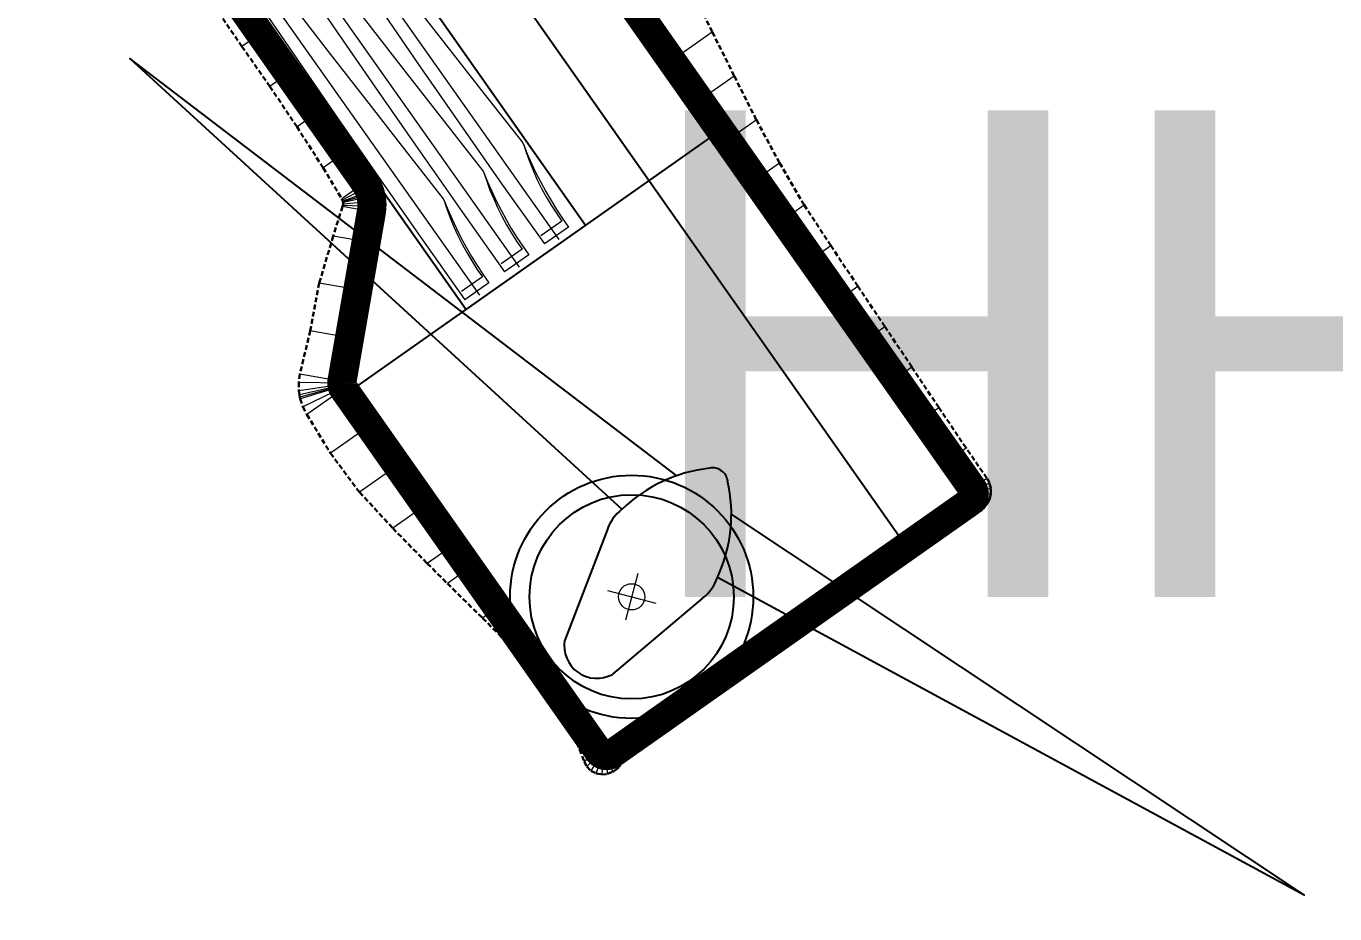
# Model space of a CAD drawing. Header units: metres. Extents: x 544752 to 548977, y 1840603 to 1844608.
# Drawn here: x 545536.5 to 545671.1, y 1843409.7 to 1843500.9 of the extents above; entities that cross this region are included whole.
import ezdxf

# ---------------------------------------------------------------- set-up
doc = ezdxf.new("R2010")
doc.units = ezdxf.units.M
doc.header["$MEASUREMENT"] = 0
doc.linetypes.add('ACAD_ISO02W100', pattern=[15, 12, -3])
doc.linetypes.add('Anordnung Grundriss$0$GESTRICHELT', pattern=[0.75, 0.5, -0.25])
doc.layers.add('Anordnung Grundriss$0$FBC-Windkraftstandort', color=7, linetype='Continuous')
doc.layers.add('C-ROAD', color=7, linetype='Continuous')
for name, color, linetype, lineweight in [('C-ROAD-CORR', 5, 'Continuous', 0), ('C-ROAD-MARK', 212, 'Continuous', 0), ('C-ROAD-STAN', 11, 'Continuous', 0), ('Line5', 5, 'Continuous', 13), ('Line7', 7, 'Continuous', 20), ('Đường', 5, 'ACAD_ISO02W100', 5)]:
    doc.layers.add(name, color=color, linetype=linetype, lineweight=lineweight)

# ---------------------------------------------------------------- blocks, each defined once
blk = doc.blocks.new('TB')
at = {"layer": 'Anordnung Grundriss$0$FBC-Windkraftstandort', "color": 1, "ltscale": 0.2}
for points in [[(-10.82, 8.26), (15.12, 74.06), (-4.2, 8.21)], [(-1.79, 7.15), (7.8, -0.26)], [(-13.55, 1.93), (-43.7, -62.06), (-8.99, -2.86)], [(-6.56, -3.89), (5.41, -5.8)]]:
    blk.add_lwpolyline(points, dxfattribs=at)
for radius in [12.5, 10.5]:
    blk.add_circle((-0.4, 0), radius, dxfattribs=at)
for centre, radius, start, end in [((-7.62, -6.81), 15.4, 77.1765, 114.8722), ((-4.73, 3.7), 4.54, 49.5307, 83.3267), ((-13.57, 5.69), 1.57, 109.7536, 203.5071), ((-0.39, 9.92), 15.4, 198.3885, 236.0841), ((5.26, -2.45), 3.36, 272.6116, 40.6491), ((-6.07, 0.61), 4.54, 229.934, 263.7299)]:
    blk.add_arc(centre, radius, start, end, dxfattribs=at)
at = {"layer": 'Defpoints', "color": 5, "linetype": 'Anordnung Grundriss$0$GESTRICHELT', "lineweight": 5, "ltscale": 0.2}
blk.add_circle((-0.4, 0), 105.73, dxfattribs=at)
at = {"layer": 'Line7', "color": 4, "lineweight": 5}
for p, q in [((-0.52, -2.57), (-0.29, 2.57)), ((-2.87, 0.11), (2.06, -0.11))]:
    blk.add_line(p, q, dxfattribs=at)
at = {"layer": 'Line7', "color": 1}
blk.add_circle((-0.4, 0), 1.35, dxfattribs=at)
blk = doc.blocks.new('FREFEWRFERWF')
at = {"layer": 'Line5', "color": 5}
for p, q in [((-12.76, -0.82), (-14.44, 70.21)), ((-7.21, -0.68), (-8.89, 70.34)), ((-1.67, -0.55), (-3.35, 70.47)), ((-14.24, 0.57), (-11.33, 0.64)), ((-8.7, 0.7), (-5.79, 0.77)), ((-3.36, -0.08), (0, 0)), ((-3.16, 0.83), (-0.25, 0.9)), ((-14.45, -0.34), (-11.09, -0.26)), ((-8.91, -0.21), (-5.54, -0.13))]:
    blk.add_line(p, q, dxfattribs=at)
at = {"layer": 'Line5', "color": 5, "flags": 128}
for points in [[(-14.86, 69.09), (-14.81, 69.18), (-14.74, 69.28), (-14.67, 69.36), (-14.59, 69.44), (-14.5, 69.5), (-14.4, 69.56), (-14.3, 69.61), (-14.19, 69.65), (-14.08, 69.68)], [(-14.08, 69.68), (-14.07, 69.68), (-14.05, 69.68), (-14.03, 69.67), (-14.02, 69.67), (-14, 69.65), (-13.99, 69.64), (-13.98, 69.63), (-13.98, 69.61), (-13.98, 69.59)], [(-13.98, 69.59), (-13.51, 61.84), (-13.08, 54.08), (-12.69, 46.32), (-12.33, 38.56), (-12.01, 30.8), (-11.73, 23.04), (-11.48, 15.27), (-11.26, 7.5), (-11.09, -0.26)], [(-9.32, 69.22), (-9.27, 69.32), (-9.2, 69.41), (-9.13, 69.49), (-9.04, 69.57), (-8.95, 69.64), (-8.86, 69.69), (-8.76, 69.74), (-8.65, 69.78), (-8.54, 69.81)], [(-8.54, 69.81), (-8.52, 69.81), (-8.51, 69.81), (-8.49, 69.8), (-8.47, 69.8), (-8.46, 69.79), (-8.45, 69.77), (-8.44, 69.76), (-8.44, 69.74), (-8.43, 69.72)], [(-8.43, 69.72), (-7.97, 61.97), (-7.54, 54.21), (-7.15, 46.45), (-6.79, 38.69), (-6.47, 30.93), (-6.18, 23.17), (-5.93, 15.4), (-5.72, 7.64), (-5.54, -0.13)], [(-3.79, 69.31), (-3.82, 62.71), (-3.87, 56.12), (-3.94, 49.52), (-4.04, 42.93), (-4.16, 36.33), (-4.3, 29.74), (-4.47, 23.14), (-4.66, 16.55), (-4.87, 9.96)], [(-3.79, 69.31), (-3.79, 69.31), (-3.79, 69.32), (-3.79, 69.32), (-3.79, 69.33), (-3.78, 69.33), (-3.78, 69.34), (-3.78, 69.34), (-3.78, 69.35), (-3.78, 69.35)], [(-3.78, 69.35), (-3.72, 69.45), (-3.66, 69.54), (-3.58, 69.62), (-3.5, 69.7), (-3.41, 69.77), (-3.31, 69.83), (-3.21, 69.87), (-3.11, 69.91), (-3, 69.94)], [(-3, 69.94), (-2.98, 69.94), (-2.96, 69.94), (-2.95, 69.94), (-2.93, 69.93), (-2.92, 69.92), (-2.91, 69.9), (-2.9, 69.89), (-2.89, 69.87), (-2.89, 69.86)], [(-2.89, 69.86), (-2.43, 62.1), (-2, 54.34), (-1.6, 46.58), (-1.25, 38.82), (-0.93, 31.06), (-0.64, 23.3), (-0.39, 15.53), (-0.18, 7.77), (0, 0)], [(-14.87, 69.05), (-14.9, 62.45), (-14.95, 55.86), (-15.03, 49.26), (-15.12, 42.67), (-15.24, 36.07), (-15.39, 29.48), (-15.56, 22.88), (-15.75, 16.29), (-15.96, 9.7)], [(-14.87, 69.05), (-14.87, 69.05), (-14.87, 69.06), (-14.87, 69.06), (-14.87, 69.07), (-14.87, 69.07), (-14.87, 69.07), (-14.87, 69.08), (-14.87, 69.08), (-14.86, 69.09)], [(-9.33, 69.18), (-9.36, 62.58), (-9.41, 55.99), (-9.48, 49.39), (-9.58, 42.8), (-9.7, 36.2), (-9.85, 29.61), (-10.01, 23.01), (-10.2, 16.42), (-10.42, 9.83)], [(-9.33, 69.18), (-9.33, 69.18), (-9.33, 69.19), (-9.33, 69.19), (-9.33, 69.2), (-9.33, 69.2), (-9.33, 69.21), (-9.33, 69.21), (-9.32, 69.21), (-9.32, 69.22)], [(-15.94, 9.55), (-15.95, 9.57), (-15.95, 9.59), (-15.95, 9.6), (-15.96, 9.62), (-15.96, 9.63), (-15.96, 9.65), (-15.96, 9.67), (-15.96, 9.68), (-15.96, 9.7)], [(-10.4, 9.69), (-10.4, 9.7), (-10.41, 9.72), (-10.41, 9.73), (-10.41, 9.75), (-10.41, 9.76), (-10.42, 9.78), (-10.42, 9.8), (-10.42, 9.81), (-10.42, 9.83)], [(-4.86, 9.82), (-4.86, 9.83), (-4.86, 9.85), (-4.87, 9.86), (-4.87, 9.88), (-4.87, 9.9), (-4.87, 9.91), (-4.87, 9.93), (-4.87, 9.94), (-4.87, 9.96)], [(-4.86, 9.82), (-4.51, 8.85), (-4.21, 7.88), (-3.94, 6.89), (-3.72, 5.9), (-3.53, 4.9), (-3.38, 3.89), (-3.26, 2.87), (-3.19, 1.85), (-3.16, 0.83)], [(-4.86, 9.82), (-4.56, 8.74), (-4.29, 7.66), (-4.06, 6.57), (-3.86, 5.47), (-3.69, 4.37), (-3.56, 3.26), (-3.46, 2.15), (-3.39, 1.04), (-3.36, -0.08)], [(-15.94, 9.55), (-15.6, 8.59), (-15.3, 7.62), (-15.03, 6.63), (-14.8, 5.64), (-14.61, 4.63), (-14.46, 3.63), (-14.35, 2.61), (-14.28, 1.59), (-14.24, 0.57)], [(-15.94, 9.55), (-15.64, 8.48), (-15.38, 7.4), (-15.14, 6.31), (-14.95, 5.21), (-14.78, 4.11), (-14.65, 3), (-14.55, 1.89), (-14.48, 0.77), (-14.45, -0.34)], [(-10.4, 9.69), (-10.06, 8.72), (-9.75, 7.75), (-9.49, 6.76), (-9.26, 5.77), (-9.07, 4.77), (-8.92, 3.76), (-8.81, 2.74), (-8.73, 1.72), (-8.7, 0.7)], [(-10.4, 9.69), (-10.1, 8.61), (-9.83, 7.53), (-9.6, 6.44), (-9.4, 5.34), (-9.24, 4.24), (-9.1, 3.13), (-9, 2.02), (-8.94, 0.9), (-8.91, -0.21)]]:
    blk.add_lwpolyline(points, dxfattribs=at)
at = {"layer": 'Line7', "color": 7}
for p, q in [((-11.32, 9.73), (-11.32, 9.73)), ((-11.32, 9.73), (-11.32, 9.73)), ((-11.32, 9.73), (-11.32, 9.73)), ((-10.41, 9.76), (-10.41, 9.76)), ((-10.41, 9.76), (-10.41, 9.76)), ((-10.41, 9.76), (-10.41, 9.76)), ((-5.78, 9.87), (-5.78, 9.87)), ((-5.78, 9.87), (-5.78, 9.87)), ((-5.78, 9.87), (-5.78, 9.87)), ((-4.87, 9.89), (-4.87, 9.89)), ((-4.87, 9.89), (-4.87, 9.89)), ((-4.87, 9.89), (-4.87, 9.89)), ((-0.24, 10), (-0.24, 10)), ((-0.24, 10), (-0.24, 10)), ((-0.24, 10), (-0.24, 10)), ((-15.96, 9.63), (-15.96, 9.63)), ((-15.96, 9.63), (-15.96, 9.63)), ((-15.96, 9.63), (-15.96, 9.63))]:
    blk.add_line(p, q, dxfattribs=at)
blk = doc.blocks.new('RFEWF34RF')
blk.add_lwpolyline([(467558.37, 1441381.47), (467628.37, 1441381.47), (467628.37, 1441366.47), (467558.37, 1441366.47)], close=True)
at = {"xscale": 0.9, "yscale": 0.9714285714285716, "zscale": 0.9714285714285716, "rotation": 268.6444939923905}
blk.add_blockref('FREFEWRFERWF', (467559.27, 1441366.93), dxfattribs=at)
blk = doc.blocks.new('GFERFERF')
blk.add_lwpolyline([(467513.37, 1441358.47), (467628.37, 1441358.47), (467628.37, 1441366.47), (467513.37, 1441366.47)], close=True)
blk = doc.blocks.new('VƯERFEWRFER')
blk.add_lwpolyline([(467558.37, 1441403.47), (467513.37, 1441403.47), (467513.37, 1441358.47), (467558.37, 1441358.47)], close=True)
blk = doc.blocks.new('fcwdăed')
at = {"xscale": -1, "rotation": 19.89216182940478}
for name, p in [('GFERFERF', (1396356.81, 242240.54, -3.32)), ('VƯERFEWRFER', (1396369.4, 242205.74, -3.32)), ('RFEWF34RF', (1396367.36, 242211.39, -3.32))]:
    blk.add_blockref(name, p, dxfattribs=at)
blk = doc.blocks.new('STA')
blk.add_circle((0, 0), 0.036)
blk = doc.blocks.new('PI')
h = blk.add_hatch(color=256)
h.dxf.hatch_style = 1
h.paths.add_polyline_path([(0.011, 0, 1), (-0.011, 0, 1)])
at = {"xscale": 0.3048, "yscale": 0.3048, "zscale": 0.3048}
blk.add_blockref('STA', (0, 0), dxfattribs=at)

msp = doc.modelspace()

# ---------------------------------------------------------------- linework, layer by layer
at = {"layer": 'C-ROAD', "color": 3, "linetype": 'Continuous', "lineweight": 13}
for p, q in [((545571.32, 1843484.84), (545572.28, 1843483.47)), ((545572.28, 1843483.47), (545571.99, 1843481.83)), ((545568.96, 1843464.38), (545568.88, 1843463.97)), ((545568.88, 1843463.97), (545569.12, 1843463.63)), ((545633.55, 1843452), (545634.37, 1843452.58)), ((545634.37, 1843452.58), (545633.79, 1843453.39)), ((545595.35, 1843426.35), (545595.93, 1843425.53)), ((545595.93, 1843425.53), (545596.75, 1843426.11))]:
    msp.add_line(p, q, dxfattribs=at)
at = {"layer": 'C-ROAD', "color": 1, "linetype": 'ACAD_ISO02W100', "lineweight": 60, "ltscale": 0.1, "const_width": 3, "flags": 128}
for points in [[(545633.79, 1843453.39), (545567.62, 1843547.45)], [(545540.63, 1843528.46), (545571.32, 1843484.84)], [(545571.99, 1843481.83), (545568.96, 1843464.38)], [(545569.12, 1843463.63), (545582.08, 1843445.22)], [(545596.75, 1843426.11), (545633.55, 1843452)], [(545582.08, 1843445.22), (545595.35, 1843426.35)]]:
    msp.add_lwpolyline(points, dxfattribs=at)
at = {"layer": 'C-ROAD', "color": 1, "linetype": 'ACAD_ISO02W100', "lineweight": -3, "ltscale": 0.1, "const_width": 3, "flags": 128}
for points in [[(545571.32, 1843484.84, -0.19891), (545571.99, 1843481.83)], [(545568.96, 1843464.38, 0.198912), (545569.12, 1843463.63)], [(545633.55, 1843452, 0.414214), (545633.79, 1843453.39)], [(545509.26, 1843447.18, 0.323594), (545571.55, 1843362.1)], [(545595.35, 1843426.35, 0.414214), (545596.75, 1843426.11)]]:
    msp.add_lwpolyline(points, format="xyb", dxfattribs=at)
at = {"layer": 'C-ROAD-CORR', "color": 160, "linetype": 'Continuous'}
for p, q in [((545560.57, 1843500.12, 690.24), (545558.68, 1843498.8, 692.54)), ((545560.57, 1843500.12, 690.24), (545558.68, 1843498.8, 692.54)), ((545560.57, 1843500.12, 690.24), (545558.68, 1843498.8, 692.54)), ((545560.57, 1843500.12, 690.24), (545558.68, 1843498.8, 692.54)), ((545602.84, 1843497.38, 689.97), (545607.03, 1843500.33, 686.56)), ((545602.84, 1843497.38, 689.97), (545607.03, 1843500.33, 686.56)), ((545602.84, 1843497.38, 689.97), (545607.03, 1843500.33, 686.56)), ((545602.84, 1843497.38, 689.97), (545607.03, 1843500.33, 686.56)), ((545563.44, 1843496.03, 690.19), (545561.55, 1843494.7, 692.5)), ((545563.44, 1843496.03, 690.19), (545561.55, 1843494.7, 692.5)), ((545563.44, 1843496.03, 690.19), (545561.55, 1843494.7, 692.5)), ((545563.44, 1843496.03, 690.19), (545561.55, 1843494.7, 692.5)), ((545605.72, 1843493.29, 689.92), (545609.29, 1843495.81, 687.01)), ((545605.72, 1843493.29, 689.92), (545609.29, 1843495.81, 687.01)), ((545605.72, 1843493.29, 689.92), (545609.29, 1843495.81, 687.01)), ((545605.72, 1843493.29, 689.92), (545609.29, 1843495.81, 687.01)), ((545566.32, 1843491.94, 690.14), (545564.34, 1843490.55, 692.55)), ((545566.32, 1843491.94, 690.14), (545564.34, 1843490.55, 692.55)), ((545566.32, 1843491.94, 690.14), (545564.34, 1843490.55, 692.55)), ((545566.32, 1843491.94, 690.14), (545564.34, 1843490.55, 692.55)), ((545608.6, 1843489.21, 689.87), (545611.56, 1843491.29, 687.45)), ((545608.6, 1843489.21, 689.87), (545611.56, 1843491.29, 687.45)), ((545608.6, 1843489.21, 689.87), (545611.56, 1843491.29, 687.45)), ((545608.6, 1843489.21, 689.87), (545611.56, 1843491.29, 687.45)), ((545569.2, 1843487.85, 690.09), (545567.04, 1843486.33, 692.73)), ((545569.2, 1843487.85, 690.09), (545567.04, 1843486.33, 692.73)), ((545569.2, 1843487.85, 690.09), (545567.04, 1843486.33, 692.73)), ((545569.2, 1843487.85, 690.09), (545567.04, 1843486.33, 692.73)), ((545611.47, 1843485.12, 689.82), (545613.95, 1843486.86, 687.8)), ((545611.47, 1843485.12, 689.82), (545613.95, 1843486.86, 687.8)), ((545611.47, 1843485.12, 689.82), (545613.95, 1843486.86, 687.8)), ((545611.47, 1843485.12, 689.82), (545613.95, 1843486.86, 687.8)), ((545571.32, 1843484.84, 690.05), (545568.94, 1843483.17, 692.96)), ((545571.32, 1843484.84, 690.05), (545568.94, 1843483.17, 692.96)), ((545571.32, 1843484.84, 690.05), (545568.94, 1843483.17, 692.96)), ((545571.32, 1843484.84, 690.05), (545568.94, 1843483.17, 692.96)), ((545571.59, 1843484.39, 690.04), (545569, 1843483.03, 692.97)), ((545571.59, 1843484.39, 690.04), (545569, 1843483.03, 692.97)), ((545571.59, 1843484.39, 690.04), (545569, 1843483.03, 692.97)), ((545571.59, 1843484.39, 690.04), (545569, 1843483.03, 692.97)), ((545571.81, 1843483.91, 690.04), (545569.05, 1843482.9, 692.98)), ((545571.81, 1843483.91, 690.04), (545569.05, 1843482.9, 692.98)), ((545571.81, 1843483.91, 690.04), (545569.05, 1843482.9, 692.98)), ((545571.81, 1843483.91, 690.04), (545569.05, 1843482.9, 692.98)), ((545571.89, 1843483.66, 690.04), (545569.06, 1843482.83, 692.99)), ((545571.89, 1843483.66, 690.04), (545569.06, 1843482.83, 692.99)), ((545571.89, 1843483.66, 690.04), (545569.06, 1843482.83, 692.99)), ((545571.89, 1843483.66, 690.04), (545569.06, 1843482.83, 692.99)), ((545571.96, 1843483.4, 690.03), (545569.07, 1843482.76, 693)), ((545571.96, 1843483.4, 690.03), (545569.07, 1843482.76, 693)), ((545571.96, 1843483.4, 690.03), (545569.07, 1843482.76, 693)), ((545571.96, 1843483.4, 690.03), (545569.07, 1843482.76, 693)), ((545571.99, 1843481.83, 690.02), (545569.02, 1843482.35, 693.04)), ((545571.99, 1843481.83, 690.02), (545569.02, 1843482.35, 693.04)), ((545571.99, 1843481.83, 690.02), (545569.02, 1843482.35, 693.04)), ((545571.99, 1843481.83, 690.02), (545569.02, 1843482.35, 693.04)), ((545572.05, 1843482.36, 690.03), (545569.05, 1843482.48, 693.03)), ((545572.05, 1843482.36, 690.03), (545569.05, 1843482.48, 693.03)), ((545572.05, 1843482.36, 690.03), (545569.05, 1843482.48, 693.03)), ((545572.05, 1843482.36, 690.03), (545569.05, 1843482.48, 693.03)), ((545572.04, 1843482.88, 690.03), (545569.07, 1843482.62, 693.01)), ((545572.04, 1843482.88, 690.03), (545569.07, 1843482.62, 693.01)), ((545572.04, 1843482.88, 690.03), (545569.07, 1843482.62, 693.01)), ((545572.04, 1843482.88, 690.03), (545569.07, 1843482.62, 693.01)), ((545614.35, 1843481.03, 689.77), (545616.48, 1843482.52, 688.04)), ((545614.35, 1843481.03, 689.77), (545616.48, 1843482.52, 688.04)), ((545614.35, 1843481.03, 689.77), (545616.48, 1843482.52, 688.04)), ((545614.35, 1843481.03, 689.77), (545616.48, 1843482.52, 688.04)), ((545571.45, 1843478.73, 690), (545568.06, 1843479.32, 693.44)), ((545571.45, 1843478.73, 690), (545568.06, 1843479.32, 693.44)), ((545571.45, 1843478.73, 690), (545568.06, 1843479.32, 693.44)), ((545571.45, 1843478.73, 690), (545568.06, 1843479.32, 693.44)), ((545617.23, 1843476.94, 689.72), (545619.24, 1843478.35, 688.08)), ((545617.23, 1843476.94, 689.72), (545619.24, 1843478.35, 688.08)), ((545617.23, 1843476.94, 689.72), (545619.24, 1843478.35, 688.08)), ((545617.23, 1843476.94, 689.72), (545619.24, 1843478.35, 688.08)), ((545570.6, 1843473.8, 689.96), (545566.62, 1843474.49, 694)), ((545570.6, 1843473.8, 689.96), (545566.62, 1843474.49, 694)), ((545570.6, 1843473.8, 689.96), (545566.62, 1843474.49, 694)), ((545570.6, 1843473.8, 689.96), (545566.62, 1843474.49, 694)), ((545620.11, 1843472.85, 689.67), (545622, 1843474.18, 688.12)), ((545620.11, 1843472.85, 689.67), (545622, 1843474.18, 688.12)), ((545620.11, 1843472.85, 689.67), (545622, 1843474.18, 688.12)), ((545620.11, 1843472.85, 689.67), (545622, 1843474.18, 688.12)), ((545569.74, 1843468.88, 689.93), (545565.69, 1843469.58, 694.04)), ((545569.74, 1843468.88, 689.93), (545565.69, 1843469.58, 694.04)), ((545569.74, 1843468.88, 689.93), (545565.69, 1843469.58, 694.04)), ((545569.74, 1843468.88, 689.93), (545565.69, 1843469.58, 694.04)), ((545622.98, 1843468.76, 689.62), (545624.79, 1843470.03, 688.15)), ((545622.98, 1843468.76, 689.62), (545624.79, 1843470.03, 688.15)), ((545622.98, 1843468.76, 689.62), (545624.79, 1843470.03, 688.15)), ((545622.98, 1843468.76, 689.62), (545624.79, 1843470.03, 688.15)), ((545625.86, 1843464.67, 689.57), (545627.56, 1843465.87, 688.19)), ((545625.86, 1843464.67, 689.57), (545627.56, 1843465.87, 688.19)), ((545625.86, 1843464.67, 689.57), (545627.56, 1843465.87, 688.19)), ((545625.86, 1843464.67, 689.57), (545627.56, 1843465.87, 688.19)), ((545568.94, 1843464.22, 689.9), (545564.52, 1843464.29, 694.31)), ((545568.94, 1843464.22, 689.9), (545564.52, 1843464.29, 694.31)), ((545568.94, 1843464.22, 689.9), (545564.52, 1843464.29, 694.31)), ((545568.94, 1843464.22, 689.9), (545564.52, 1843464.29, 694.31)), ((545568.96, 1843464.38, 689.9), (545564.64, 1843465.13, 694.27)), ((545568.96, 1843464.38, 689.9), (545564.64, 1843465.13, 694.27)), ((545568.96, 1843464.38, 689.9), (545564.64, 1843465.13, 694.27)), ((545568.96, 1843464.38, 689.9), (545564.64, 1843465.13, 694.27)), ((545568.95, 1843464.06, 689.89), (545564.54, 1843463.43, 694.35)), ((545568.95, 1843464.06, 689.89), (545564.54, 1843463.43, 694.35)), ((545568.95, 1843464.06, 689.89), (545564.54, 1843463.43, 694.35)), ((545568.95, 1843464.06, 689.89), (545564.54, 1843463.43, 694.35)), ((545568.97, 1843463.99, 689.89), (545564.59, 1843463.01, 694.38)), ((545568.97, 1843463.99, 689.89), (545564.59, 1843463.01, 694.38)), ((545568.97, 1843463.99, 689.89), (545564.59, 1843463.01, 694.38)), ((545568.97, 1843463.99, 689.89), (545564.59, 1843463.01, 694.38)), ((545568.98, 1843463.95, 689.89), (545564.63, 1843462.78, 694.39)), ((545568.98, 1843463.95, 689.89), (545564.63, 1843462.78, 694.39)), ((545568.98, 1843463.95, 689.89), (545564.63, 1843462.78, 694.39)), ((545568.98, 1843463.95, 689.89), (545564.63, 1843462.78, 694.39)), ((545568.99, 1843463.91, 689.89), (545564.68, 1843462.58, 694.4)), ((545568.99, 1843463.91, 689.89), (545564.68, 1843462.58, 694.4)), ((545568.99, 1843463.91, 689.89), (545564.68, 1843462.58, 694.4)), ((545568.99, 1843463.91, 689.89), (545564.68, 1843462.58, 694.4)), ((545569.04, 1843463.77, 689.89), (545564.95, 1843461.76, 694.45)), ((545569.04, 1843463.77, 689.89), (545564.95, 1843461.76, 694.45)), ((545569.04, 1843463.77, 689.89), (545564.95, 1843461.76, 694.45)), ((545569.04, 1843463.77, 689.89), (545564.95, 1843461.76, 694.45)), ((545569.12, 1843463.63, 689.89), (545565.36, 1843460.98, 694.49)), ((545569.12, 1843463.63, 689.89), (545565.36, 1843460.98, 694.49)), ((545569.12, 1843463.63, 689.89), (545565.36, 1843460.98, 694.49)), ((545569.12, 1843463.63, 689.89), (545565.36, 1843460.98, 694.49)), ((545628.74, 1843460.58, 689.52), (545630.33, 1843461.7, 688.22)), ((545628.74, 1843460.58, 689.52), (545630.33, 1843461.7, 688.22)), ((545628.74, 1843460.58, 689.52), (545630.33, 1843461.7, 688.22)), ((545628.74, 1843460.58, 689.52), (545630.33, 1843461.7, 688.22)), ((545571.8, 1843459.83, 689.84), (545567.78, 1843457, 694.75)), ((545571.8, 1843459.83, 689.84), (545567.78, 1843457, 694.75)), ((545571.8, 1843459.83, 689.84), (545567.78, 1843457, 694.75)), ((545571.8, 1843459.83, 689.84), (545567.78, 1843457, 694.75)), ((545631.61, 1843456.49, 689.47), (545633.14, 1843457.56, 688.23)), ((545631.61, 1843456.49, 689.47), (545633.14, 1843457.56, 688.23)), ((545631.61, 1843456.49, 689.47), (545633.14, 1843457.56, 688.23)), ((545631.61, 1843456.49, 689.47), (545633.14, 1843457.56, 688.23)), ((545574.68, 1843455.74, 689.79), (545570.76, 1843452.99, 694.58)), ((545574.68, 1843455.74, 689.79), (545570.76, 1843452.99, 694.58)), ((545574.68, 1843455.74, 689.79), (545570.76, 1843452.99, 694.58)), ((545574.68, 1843455.74, 689.79), (545570.76, 1843452.99, 694.58)), ((545633.79, 1843453.39, 689.43), (545635.28, 1843454.44, 688.22)), ((545633.79, 1843453.39, 689.43), (545635.28, 1843454.44, 688.22)), ((545633.79, 1843453.39, 689.43), (545635.28, 1843454.44, 688.22)), ((545633.79, 1843453.39, 689.43), (545635.28, 1843454.44, 688.22)), ((545633.89, 1843453.22, 689.43), (545635.54, 1843453.95, 688.23)), ((545633.89, 1843453.22, 689.43), (545635.54, 1843453.95, 688.23)), ((545633.89, 1843453.22, 689.43), (545635.54, 1843453.95, 688.23)), ((545633.89, 1843453.22, 689.43), (545635.54, 1843453.95, 688.23)), ((545633.7, 1843452.13, 689.42), (545634.72, 1843451.15, 688.48)), ((545633.7, 1843452.13, 689.42), (545634.72, 1843451.15, 688.48)), ((545633.7, 1843452.13, 689.42), (545634.72, 1843451.15, 688.48)), ((545633.7, 1843452.13, 689.42), (545634.72, 1843451.15, 688.48)), ((545633.8, 1843452.25, 689.42), (545635.02, 1843451.42, 688.44)), ((545633.8, 1843452.25, 689.42), (545635.02, 1843451.42, 688.44)), ((545633.8, 1843452.25, 689.42), (545635.02, 1843451.42, 688.44)), ((545633.8, 1843452.25, 689.42), (545635.02, 1843451.42, 688.44)), ((545633.82, 1843452.28, 689.42), (545635.08, 1843451.48, 688.43)), ((545633.82, 1843452.28, 689.42), (545635.08, 1843451.48, 688.43)), ((545633.82, 1843452.28, 689.42), (545635.08, 1843451.48, 688.43)), ((545633.82, 1843452.28, 689.42), (545635.08, 1843451.48, 688.43)), ((545633.91, 1843452.46, 689.43), (545635.37, 1843451.89, 688.38)), ((545633.91, 1843452.46, 689.43), (545635.37, 1843451.89, 688.38)), ((545633.91, 1843452.46, 689.43), (545635.37, 1843451.89, 688.38)), ((545633.91, 1843452.46, 689.43), (545635.37, 1843451.89, 688.38)), ((545633.95, 1843453.04, 689.43), (545635.68, 1843453.42, 688.25)), ((545633.95, 1843453.04, 689.43), (545635.68, 1843453.42, 688.25)), ((545633.95, 1843453.04, 689.43), (545635.68, 1843453.42, 688.25)), ((545633.95, 1843453.04, 689.43), (545635.68, 1843453.42, 688.25)), ((545633.96, 1843452.65, 689.43), (545635.58, 1843452.36, 688.33)), ((545633.96, 1843452.65, 689.43), (545635.58, 1843452.36, 688.33)), ((545633.96, 1843452.65, 689.43), (545635.58, 1843452.36, 688.33)), ((545633.96, 1843452.65, 689.43), (545635.58, 1843452.36, 688.33)), ((545633.98, 1843452.84, 689.43), (545635.69, 1843452.88, 688.28)), ((545633.98, 1843452.84, 689.43), (545635.69, 1843452.88, 688.28)), ((545633.98, 1843452.84, 689.43), (545635.69, 1843452.88, 688.28)), ((545633.98, 1843452.84, 689.43), (545635.69, 1843452.88, 688.28)), ((545577.55, 1843451.65, 689.74), (545574.2, 1843449.29, 693.85)), ((545577.55, 1843451.65, 689.74), (545574.2, 1843449.29, 693.85)), ((545577.55, 1843451.65, 689.74), (545574.2, 1843449.29, 693.85)), ((545577.55, 1843451.65, 689.74), (545574.2, 1843449.29, 693.85)), ((545633.55, 1843452, 689.42), (545634.32, 1843450.91, 688.53)), ((545633.55, 1843452, 689.42), (545634.32, 1843450.91, 688.53)), ((545633.55, 1843452, 689.42), (545634.32, 1843450.91, 688.53)), ((545633.55, 1843452, 689.42), (545634.32, 1843450.91, 688.53)), ((545629.76, 1843449.33, 689.42), (545630.09, 1843448.86, 689.04)), ((545629.76, 1843449.33, 689.42), (545630.09, 1843448.86, 689.04)), ((545629.76, 1843449.33, 689.42), (545630.09, 1843448.86, 689.04)), ((545629.76, 1843449.33, 689.42), (545630.09, 1843448.86, 689.04)), ((545580.43, 1843447.56, 689.69), (545577.74, 1843445.67, 692.98)), ((545580.43, 1843447.56, 689.69), (545577.74, 1843445.67, 692.98)), ((545580.43, 1843447.56, 689.69), (545577.74, 1843445.67, 692.98)), ((545580.43, 1843447.56, 689.69), (545577.74, 1843445.67, 692.98)), ((545625.67, 1843446.45, 689.42), (545625.75, 1843446.33, 689.57)), ((545625.67, 1843446.45, 689.42), (545625.75, 1843446.33, 689.57)), ((545625.67, 1843446.45, 689.42), (545625.75, 1843446.33, 689.57)), ((545625.67, 1843446.45, 689.42), (545625.75, 1843446.33, 689.57)), ((545582.08, 1843445.22, 689.66), (545579.8, 1843443.61, 692.45)), ((545582.08, 1843445.22, 689.66), (545579.8, 1843443.61, 692.45)), ((545582.08, 1843445.22, 689.66), (545579.8, 1843443.61, 692.45)), ((545582.08, 1843445.22, 689.66), (545579.8, 1843443.61, 692.45)), ((545621.58, 1843443.58, 689.42), (545621.97, 1843443.01, 690.11)), ((545621.58, 1843443.58, 689.42), (545621.97, 1843443.01, 690.11)), ((545621.58, 1843443.58, 689.42), (545621.97, 1843443.01, 690.11)), ((545621.58, 1843443.58, 689.42), (545621.97, 1843443.01, 690.11)), ((545584.96, 1843441.13, 689.61), (545583.43, 1843440.05, 691.48)), ((545584.96, 1843441.13, 689.61), (545583.43, 1843440.05, 691.48)), ((545584.96, 1843441.13, 689.61), (545583.43, 1843440.05, 691.48)), ((545584.96, 1843441.13, 689.61), (545583.43, 1843440.05, 691.48)), ((545617.49, 1843440.7, 689.42), (545618.06, 1843439.89, 690.41)), ((545617.49, 1843440.7, 689.42), (545618.06, 1843439.89, 690.41)), ((545617.49, 1843440.7, 689.42), (545618.06, 1843439.89, 690.41)), ((545617.49, 1843440.7, 689.42), (545618.06, 1843439.89, 690.41)), ((545613.4, 1843437.82, 689.42), (545614.02, 1843436.94, 690.5)), ((545613.4, 1843437.82, 689.42), (545614.02, 1843436.94, 690.5)), ((545613.4, 1843437.82, 689.42), (545614.02, 1843436.94, 690.5)), ((545613.4, 1843437.82, 689.42), (545614.02, 1843436.94, 690.5)), ((545587.83, 1843437.04, 689.56), (545587.03, 1843436.47, 690.55)), ((545587.83, 1843437.04, 689.56), (545587.03, 1843436.47, 690.55)), ((545587.83, 1843437.04, 689.56), (545587.03, 1843436.47, 690.55)), ((545587.83, 1843437.04, 689.56), (545587.03, 1843436.47, 690.55)), ((545609.31, 1843434.94, 689.42), (545609.84, 1843434.18, 690.35)), ((545609.31, 1843434.94, 689.42), (545609.84, 1843434.18, 690.35)), ((545609.31, 1843434.94, 689.42), (545609.84, 1843434.18, 690.35)), ((545609.31, 1843434.94, 689.42), (545609.84, 1843434.18, 690.35)), ((545590.71, 1843432.95, 689.51), (545590.61, 1843432.88, 689.64)), ((545590.71, 1843432.95, 689.51), (545590.61, 1843432.88, 689.64)), ((545590.71, 1843432.95, 689.51), (545590.61, 1843432.88, 689.64)), ((545590.71, 1843432.95, 689.51), (545590.61, 1843432.88, 689.64)), ((545605.22, 1843432.07, 689.42), (545605.7, 1843431.39, 690.26)), ((545605.22, 1843432.07, 689.42), (545605.7, 1843431.39, 690.26)), ((545605.22, 1843432.07, 689.42), (545605.7, 1843431.39, 690.26)), ((545605.22, 1843432.07, 689.42), (545605.7, 1843431.39, 690.26)), ((545593.59, 1843428.86, 689.46), (545592.74, 1843428.26, 688.77)), ((545593.59, 1843428.86, 689.46), (545592.74, 1843428.26, 688.77)), ((545593.59, 1843428.86, 689.46), (545592.74, 1843428.26, 688.77)), ((545593.59, 1843428.86, 689.46), (545592.74, 1843428.26, 688.77)), ((545594.18, 1843428.02, 689.45), (545593.12, 1843427.27, 688.59)), ((545594.18, 1843428.02, 689.45), (545593.12, 1843427.27, 688.59)), ((545594.18, 1843428.02, 689.45), (545593.12, 1843427.27, 688.59)), ((545594.18, 1843428.02, 689.45), (545593.12, 1843427.27, 688.59)), ((545601.13, 1843429.19, 689.42), (545601.25, 1843429.02, 689.63)), ((545601.13, 1843429.19, 689.42), (545601.25, 1843429.02, 689.63)), ((545601.13, 1843429.19, 689.42), (545601.25, 1843429.02, 689.63)), ((545601.13, 1843429.19, 689.42), (545601.25, 1843429.02, 689.63)), ((545595.35, 1843426.35, 689.43), (545593.88, 1843425.31, 688.23)), ((545595.35, 1843426.35, 689.43), (545593.88, 1843425.31, 688.23)), ((545595.35, 1843426.35, 689.43), (545593.88, 1843425.31, 688.23)), ((545595.35, 1843426.35, 689.43), (545593.88, 1843425.31, 688.23)), ((545595.48, 1843426.2, 689.43), (545594.15, 1843424.8, 688.14)), ((545595.48, 1843426.2, 689.43), (545594.15, 1843424.8, 688.14)), ((545595.48, 1843426.2, 689.43), (545594.15, 1843424.8, 688.14)), ((545595.48, 1843426.2, 689.43), (545594.15, 1843424.8, 688.14)), ((545595.64, 1843426.08, 689.43), (545594.56, 1843424.37, 688.08)), ((545595.64, 1843426.08, 689.43), (545594.56, 1843424.37, 688.08)), ((545595.64, 1843426.08, 689.43), (545594.56, 1843424.37, 688.08)), ((545595.64, 1843426.08, 689.43), (545594.56, 1843424.37, 688.08)), ((545595.81, 1843425.99, 689.43), (545595.08, 1843424.09, 688.07)), ((545595.81, 1843425.99, 689.43), (545595.08, 1843424.09, 688.07)), ((545595.81, 1843425.99, 689.43), (545595.08, 1843424.09, 688.07)), ((545595.81, 1843425.99, 689.43), (545595.08, 1843424.09, 688.07)), ((545596, 1843425.94, 689.43), (545595.66, 1843423.98, 688.1)), ((545596, 1843425.94, 689.43), (545595.66, 1843423.98, 688.1)), ((545596, 1843425.94, 689.43), (545595.66, 1843423.98, 688.1)), ((545596, 1843425.94, 689.43), (545595.66, 1843423.98, 688.1)), ((545596.2, 1843425.92, 689.43), (545596.24, 1843424.03, 688.16)), ((545596.2, 1843425.92, 689.43), (545596.24, 1843424.03, 688.16)), ((545596.2, 1843425.92, 689.43), (545596.24, 1843424.03, 688.16)), ((545596.2, 1843425.92, 689.43), (545596.24, 1843424.03, 688.16)), ((545596.39, 1843425.95, 689.42), (545596.78, 1843424.23, 688.25)), ((545596.39, 1843425.95, 689.42), (545596.78, 1843424.23, 688.25)), ((545596.39, 1843425.95, 689.42), (545596.78, 1843424.23, 688.25)), ((545596.39, 1843425.95, 689.42), (545596.78, 1843424.23, 688.25)), ((545596.58, 1843426.01, 689.42), (545597.23, 1843424.54, 688.35)), ((545596.58, 1843426.01, 689.42), (545597.23, 1843424.54, 688.35)), ((545596.58, 1843426.01, 689.42), (545597.23, 1843424.54, 688.35)), ((545596.58, 1843426.01, 689.42), (545597.23, 1843424.54, 688.35)), ((545596.75, 1843426.11, 689.42), (545597.58, 1843424.93, 688.46)), ((545596.75, 1843426.11, 689.42), (545597.58, 1843424.93, 688.46)), ((545596.75, 1843426.11, 689.42), (545597.58, 1843424.93, 688.46)), ((545596.75, 1843426.11, 689.42), (545597.58, 1843424.93, 688.46)), ((545597.04, 1843426.31, 689.42), (545597.8, 1843425.24, 688.55)), ((545597.04, 1843426.31, 689.42), (545597.8, 1843425.24, 688.55)), ((545597.04, 1843426.31, 689.42), (545597.8, 1843425.24, 688.55)), ((545597.04, 1843426.31, 689.42), (545597.8, 1843425.24, 688.55))]:
    msp.add_line(p, q, dxfattribs=at)
at = {"layer": 'C-ROAD-CORR', "color": 11, "linetype": 'Anordnung Grundriss$0$GESTRICHELT', "lineweight": 30}
for points in [[(545579.8, 1843443.61, 692.45), (545583.43, 1843440.05, 691.48), (545587.03, 1843436.47, 690.55), (545590.61, 1843432.88, 689.64), (545592.74, 1843428.26, 688.77), (545593.12, 1843427.27, 688.59), (545593.88, 1843425.31, 688.23), (545594.15, 1843424.8, 688.14), (545594.56, 1843424.37, 688.08), (545595.08, 1843424.09, 688.07), (545595.66, 1843423.98, 688.1), (545596.24, 1843424.03, 688.16), (545596.78, 1843424.23, 688.25), (545597.23, 1843424.54, 688.35), (545597.58, 1843424.93, 688.46), (545597.8, 1843425.24, 688.55), (545601.25, 1843429.02, 689.63), (545605.7, 1843431.39, 690.26), (545609.84, 1843434.18, 690.35), (545614.02, 1843436.94, 690.5), (545618.06, 1843439.89, 690.41), (545621.97, 1843443.01, 690.11), (545625.75, 1843446.33, 689.57), (545630.09, 1843448.86, 689.04), (545634.32, 1843450.91, 688.53), (545634.72, 1843451.15, 688.48), (545635.02, 1843451.42, 688.44), (545635.08, 1843451.48, 688.43), (545635.37, 1843451.89, 688.38), (545635.58, 1843452.36, 688.33), (545635.69, 1843452.88, 688.28), (545635.68, 1843453.42, 688.25), (545635.54, 1843453.95, 688.23), (545635.28, 1843454.44, 688.22), (545633.14, 1843457.56, 688.23), (545630.33, 1843461.7, 688.22), (545627.56, 1843465.87, 688.19), (545624.79, 1843470.03, 688.15), (545622, 1843474.18, 688.12), (545619.24, 1843478.35, 688.08), (545616.48, 1843482.52, 688.04), (545613.95, 1843486.86, 687.8), (545611.56, 1843491.29, 687.45), (545609.29, 1843495.81, 687.01), (545607.03, 1843500.33, 686.56), (545604.8, 1843504.88, 686.08)], [(545557.69, 1843504.21, 690.29), (545560.57, 1843500.12, 690.24), (545563.44, 1843496.03, 690.19), (545566.32, 1843491.94, 690.14), (545569.2, 1843487.85, 690.09), (545571.32, 1843484.84, 690.05), (545571.59, 1843484.39, 690.04), (545571.81, 1843483.91, 690.04), (545571.89, 1843483.66, 690.04), (545571.96, 1843483.4, 690.03), (545572.04, 1843482.88, 690.03), (545572.05, 1843482.36, 690.03), (545571.99, 1843481.83, 690.02), (545571.45, 1843478.73, 690), (545570.6, 1843473.8, 689.96), (545569.74, 1843468.88, 689.93), (545568.96, 1843464.38, 689.9), (545568.94, 1843464.22, 689.9), (545568.95, 1843464.06, 689.89), (545568.97, 1843463.99, 689.89), (545568.98, 1843463.95, 689.89), (545568.99, 1843463.91, 689.89), (545569.04, 1843463.77, 689.89), (545569.12, 1843463.63, 689.89), (545571.8, 1843459.83, 689.84), (545574.68, 1843455.74, 689.79), (545577.55, 1843451.65, 689.74), (545580.43, 1843447.56, 689.69), (545582.08, 1843445.22, 689.66)], [(545555.86, 1843502.93, 692.52), (545558.68, 1843498.8, 692.54), (545561.55, 1843494.7, 692.5), (545564.34, 1843490.55, 692.55), (545567.04, 1843486.33, 692.73), (545568.94, 1843483.17, 692.96), (545569, 1843483.03, 692.97), (545569.05, 1843482.9, 692.98), (545569.06, 1843482.83, 692.99), (545569.07, 1843482.76, 693), (545569.07, 1843482.62, 693.01), (545569.05, 1843482.48, 693.03), (545569.02, 1843482.35, 693.04), (545568.06, 1843479.32, 693.44), (545566.62, 1843474.49, 694), (545565.69, 1843469.58, 694.04), (545564.64, 1843465.13, 694.27), (545564.52, 1843464.29, 694.31), (545564.54, 1843463.43, 694.35), (545564.59, 1843463.01, 694.38), (545564.63, 1843462.78, 694.39), (545564.68, 1843462.58, 694.4), (545564.95, 1843461.76, 694.45), (545565.36, 1843460.98, 694.49), (545567.78, 1843457, 694.75), (545570.76, 1843452.99, 694.58), (545574.2, 1843449.29, 693.85), (545577.74, 1843445.67, 692.98), (545579.8, 1843443.61, 692.45)], [(545582.08, 1843445.22, 689.66), (545584.96, 1843441.13, 689.61), (545587.83, 1843437.04, 689.56), (545590.71, 1843432.95, 689.51), (545593.59, 1843428.86, 689.46), (545594.18, 1843428.02, 689.45), (545595.35, 1843426.35, 689.43), (545595.48, 1843426.2, 689.43), (545595.64, 1843426.08, 689.43), (545595.81, 1843425.99, 689.43), (545596, 1843425.94, 689.43), (545596.2, 1843425.92, 689.43), (545596.39, 1843425.95, 689.42), (545596.58, 1843426.01, 689.42), (545596.75, 1843426.11, 689.42), (545597.04, 1843426.31, 689.42), (545601.13, 1843429.19, 689.42), (545605.22, 1843432.07, 689.42), (545609.31, 1843434.94, 689.42), (545613.4, 1843437.82, 689.42), (545617.49, 1843440.7, 689.42), (545621.58, 1843443.58, 689.42), (545625.67, 1843446.45, 689.42), (545629.76, 1843449.33, 689.42), (545633.55, 1843452, 689.42), (545633.7, 1843452.13, 689.42), (545633.8, 1843452.25, 689.42), (545633.82, 1843452.28, 689.42), (545633.91, 1843452.46, 689.43), (545633.96, 1843452.65, 689.43), (545633.98, 1843452.84, 689.43), (545633.95, 1843453.04, 689.43), (545633.89, 1843453.22, 689.43), (545633.79, 1843453.39, 689.43), (545631.61, 1843456.49, 689.47), (545628.74, 1843460.58, 689.52), (545625.86, 1843464.67, 689.57), (545622.98, 1843468.76, 689.62), (545620.11, 1843472.85, 689.67), (545617.23, 1843476.94, 689.72), (545614.35, 1843481.03, 689.77), (545611.47, 1843485.12, 689.82), (545608.6, 1843489.21, 689.87), (545605.72, 1843493.29, 689.92), (545602.84, 1843497.38, 689.97), (545599.97, 1843501.47, 690.02)]]:
    msp.add_polyline3d(points, dxfattribs=at)
at = {"layer": 'C-ROAD-CORR', "color": 92, "linetype": 'Anordnung Grundriss$0$GESTRICHELT', "lineweight": 30}
for points in [[(545630.09, 1843448.86, 689.04), (545634.32, 1843450.91, 688.53), (545634.72, 1843451.15, 688.48), (545635.02, 1843451.42, 688.44), (545635.08, 1843451.48, 688.43), (545635.37, 1843451.89, 688.38), (545635.58, 1843452.36, 688.33), (545635.69, 1843452.88, 688.28), (545635.68, 1843453.42, 688.25), (545635.54, 1843453.95, 688.23), (545635.28, 1843454.44, 688.22), (545633.14, 1843457.56, 688.23), (545630.33, 1843461.7, 688.22), (545627.56, 1843465.87, 688.19), (545624.79, 1843470.03, 688.15), (545622, 1843474.18, 688.12), (545619.24, 1843478.35, 688.08), (545616.48, 1843482.52, 688.04), (545613.95, 1843486.86, 687.8), (545611.56, 1843491.29, 687.45), (545609.29, 1843495.81, 687.01), (545607.03, 1843500.33, 686.56), (545604.8, 1843504.88, 686.08)], [(545629.76, 1843449.33, 689.42), (545633.55, 1843452, 689.42), (545633.7, 1843452.13, 689.42), (545633.8, 1843452.25, 689.42), (545633.82, 1843452.28, 689.42), (545633.91, 1843452.46, 689.43), (545633.96, 1843452.65, 689.43), (545633.98, 1843452.84, 689.43), (545633.95, 1843453.04, 689.43), (545633.89, 1843453.22, 689.43), (545633.79, 1843453.39, 689.43), (545631.61, 1843456.49, 689.47), (545628.74, 1843460.58, 689.52), (545625.86, 1843464.67, 689.57), (545622.98, 1843468.76, 689.62), (545620.11, 1843472.85, 689.67), (545617.23, 1843476.94, 689.72), (545614.35, 1843481.03, 689.77), (545611.47, 1843485.12, 689.82), (545608.6, 1843489.21, 689.87), (545605.72, 1843493.29, 689.92), (545602.84, 1843497.38, 689.97), (545599.97, 1843501.47, 690.02)], [(545592.74, 1843428.26, 688.77), (545593.12, 1843427.27, 688.59), (545593.88, 1843425.31, 688.23), (545594.15, 1843424.8, 688.14), (545594.56, 1843424.37, 688.08), (545595.08, 1843424.09, 688.07), (545595.66, 1843423.98, 688.1), (545596.24, 1843424.03, 688.16), (545596.78, 1843424.23, 688.25), (545597.23, 1843424.54, 688.35), (545597.58, 1843424.93, 688.46), (545597.8, 1843425.24, 688.55)], [(545593.59, 1843428.86, 689.46), (545594.18, 1843428.02, 689.45), (545595.35, 1843426.35, 689.43), (545595.48, 1843426.2, 689.43), (545595.64, 1843426.08, 689.43), (545595.81, 1843425.99, 689.43), (545596, 1843425.94, 689.43), (545596.2, 1843425.92, 689.43), (545596.39, 1843425.95, 689.42), (545596.58, 1843426.01, 689.42), (545596.75, 1843426.11, 689.42), (545597.04, 1843426.31, 689.42)]]:
    msp.add_polyline3d(points, dxfattribs=at)
at = {"layer": 'C-ROAD-CORR', "color": 1, "linetype": 'Anordnung Grundriss$0$GESTRICHELT', "lineweight": 30}
for points in [[(545557.69, 1843504.21, 690.29), (545560.57, 1843500.12, 690.24), (545563.44, 1843496.03, 690.19), (545566.32, 1843491.94, 690.14), (545569.2, 1843487.85, 690.09), (545571.32, 1843484.84, 690.05), (545571.59, 1843484.39, 690.04), (545571.81, 1843483.91, 690.04), (545571.89, 1843483.66, 690.04), (545571.96, 1843483.4, 690.03), (545572.04, 1843482.88, 690.03), (545572.05, 1843482.36, 690.03), (545571.99, 1843481.83, 690.02), (545571.45, 1843478.73, 690), (545570.6, 1843473.8, 689.96), (545569.74, 1843468.88, 689.93), (545568.96, 1843464.38, 689.9), (545568.94, 1843464.22, 689.9), (545568.95, 1843464.06, 689.89), (545568.97, 1843463.99, 689.89), (545568.98, 1843463.95, 689.89), (545568.99, 1843463.91, 689.89), (545569.04, 1843463.77, 689.89), (545569.12, 1843463.63, 689.89), (545571.8, 1843459.83, 689.84), (545574.68, 1843455.74, 689.79), (545577.55, 1843451.65, 689.74), (545580.43, 1843447.56, 689.69), (545582.08, 1843445.22, 689.66)], [(545555.86, 1843502.93, 692.52), (545558.68, 1843498.8, 692.54), (545561.55, 1843494.7, 692.5), (545564.34, 1843490.55, 692.55), (545567.04, 1843486.33, 692.73), (545568.94, 1843483.17, 692.96), (545569, 1843483.03, 692.97), (545569.05, 1843482.9, 692.98), (545569.06, 1843482.83, 692.99), (545569.07, 1843482.76, 693), (545569.07, 1843482.62, 693.01), (545569.05, 1843482.48, 693.03), (545569.02, 1843482.35, 693.04), (545568.06, 1843479.32, 693.44), (545566.62, 1843474.49, 694), (545565.69, 1843469.58, 694.04), (545564.64, 1843465.13, 694.27), (545564.52, 1843464.29, 694.31), (545564.54, 1843463.43, 694.35), (545564.59, 1843463.01, 694.38), (545564.63, 1843462.78, 694.39), (545564.68, 1843462.58, 694.4), (545564.95, 1843461.76, 694.45), (545565.36, 1843460.98, 694.49), (545567.78, 1843457, 694.75), (545570.76, 1843452.99, 694.58), (545574.2, 1843449.29, 693.85), (545577.74, 1843445.67, 692.98), (545579.8, 1843443.61, 692.45)], [(545601.13, 1843429.19, 689.42), (545605.22, 1843432.07, 689.42), (545609.31, 1843434.94, 689.42), (545613.4, 1843437.82, 689.42), (545617.49, 1843440.7, 689.42), (545621.58, 1843443.58, 689.42), (545625.67, 1843446.45, 689.42)], [(545601.25, 1843429.02, 689.63), (545605.7, 1843431.39, 690.26), (545609.84, 1843434.18, 690.35), (545614.02, 1843436.94, 690.5), (545618.06, 1843439.89, 690.41), (545621.97, 1843443.01, 690.11), (545625.75, 1843446.33, 689.57)], [(545582.08, 1843445.22, 689.66), (545584.96, 1843441.13, 689.61), (545587.83, 1843437.04, 689.56), (545590.71, 1843432.95, 689.51)], [(545579.8, 1843443.61, 692.45), (545583.43, 1843440.05, 691.48), (545587.03, 1843436.47, 690.55), (545590.61, 1843432.88, 689.64)]]:
    msp.add_polyline3d(points, dxfattribs=at)
at = {"layer": 'C-ROAD-MARK', "color": 212, "linetype": 'Continuous', "lineweight": -3}
for p, q in [((545581.87, 1843445), (545582.29, 1843445.43)), ((545581.87, 1843445.43), (545582.29, 1843445))]:
    msp.add_line(p, q, dxfattribs=at)
msp.add_circle((545582.08, 1843445.22), 0.15, dxfattribs=at)

# ---------------------------------------------------------------- block references
at = {"rotation": 285.2378340752476}
msp.add_blockref('fcwdăed', (-964887.16, 1915285.24, 1000002.32), dxfattribs=at)
at = {"layer": 'C-ROAD-STAN', "color": 3, "linetype": 'Continuous', "lineweight": -3, "xscale": 45.56286554269575, "yscale": 45.56286554269575, "zscale": 45.56286554269575, "rotation": 334.5}
for p in [(545572.28, 1843483.47), (545568.88, 1843463.97), (545634.37, 1843452.58), (545595.93, 1843425.53)]:
    msp.add_blockref('PI', p, dxfattribs=at)
at = {"layer": 'Đường', "rotation": 257.913224924322}
msp.add_blockref('TB', (545598.67, 1843441.85), dxfattribs=at)

# ---------------------------------------------------------------- texts
at = {"layer": 'Defpoints', "color": 3}
msp.add_text('HH1_8', height=50, dxfattribs=at).set_placement((545598.76, 1843442.24, 1))

doc.saveas('drawing.dxf')
